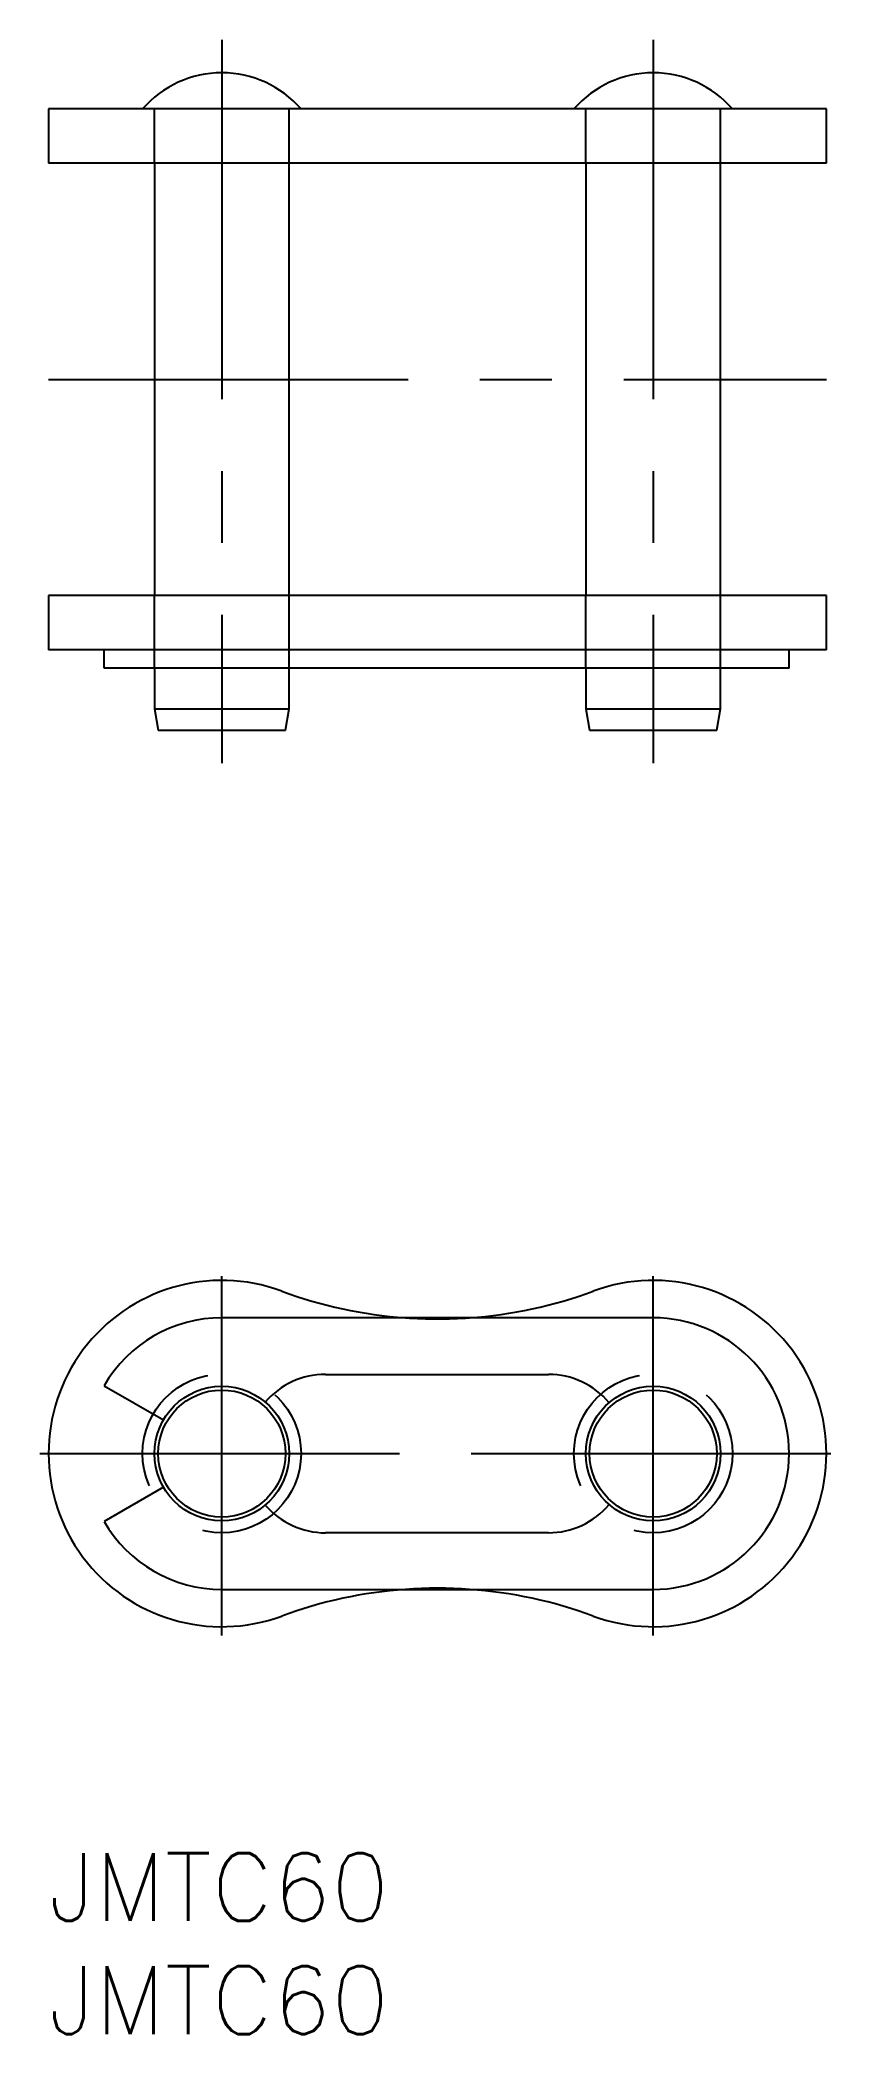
# Model space of a CAD drawing. Extents: x -0.4 to 34.7, y -8 to 80.1.
import ezdxf

# ---------------------------------------------------------------- set-up
doc = ezdxf.new("R2010")
doc.units = 0
doc.header["$LTSCALE"] = 0.5
doc.linetypes.add('CENTER', pattern=[50.8, 31.75, -6.35, 6.35, -6.35])
doc.linetypes.add('DASHED', pattern=[19.05, 12.7, -6.35])
for name, color, linetype in [('MSM_CENTER', 1, 'CENTER'), ('MSM_CONTINUOUS', 7, 'CONTINUOUS'), ('MSM_DASHED', 4, 'DASHED'), ('MSM_PART_NUMBER', 7, 'CONTINUOUS')]:
    doc.layers.add(name, color=color, linetype=linetype)
doc.styles.get("Standard").update_dxf_attribs({"font": 'txt.shx', "height": 3, "bigfont": 'bigfont.shx'})

# ---------------------------------------------------------------- blocks, each defined once
blk = doc.blocks.new('*U9')
at = {"layer": 'MSM_PART_NUMBER'}
blk.add_text('JMTC60', height=3, dxfattribs=at).set_placement((0, -3))
blk = doc.blocks.new('*U10')
at = {"layer": 'MSM_PART_NUMBER'}
blk.add_text('JMTC60', height=3, dxfattribs=at).set_placement((0, -8))

msp = doc.modelspace()

# ---------------------------------------------------------------- linework, layer by layer
at = {"layer": 'MSM_CENTER'}
for p, q in [((7.65, 80.11), (7.65, 48.155)), ((26.7, 80.11), (26.7, 48.155)), ((0, 65.108), (34.35, 65.108)), ((7.65, 9.617), (7.65, 25.682)), ((26.7, 9.617), (26.7, 25.682)), ((-0.383, 17.65), (15.682, 17.65)), ((18.668, 17.65), (34.733, 17.65))]:
    msp.add_line(p, q, dxfattribs=at)
at = {"layer": 'MSM_CONTINUOUS'}
for p, q in [((0, 77.058), (0, 74.658)), ((34.35, 77.058), (0, 77.058)), ((34.35, 74.658), (34.35, 77.058)), ((34.35, 74.658), (0, 74.658)), ((4.675, 74.658), (4.675, 55.558)), ((10.625, 55.558), (10.625, 74.658)), ((23.725, 74.658), (23.725, 55.558)), ((29.675, 55.558), (29.675, 74.658)), ((0, 55.558), (0, 53.158)), ((34.35, 55.558), (0, 55.558)), ((34.35, 53.158), (34.35, 55.558)), ((34.35, 53.158), (0, 53.158)), ((2.454, 52.358), (2.454, 53.158)), ((32.7, 52.358), (32.7, 53.158)), ((32.7, 52.358), (2.454, 52.358)), ((4.675, 52.358), (4.675, 50.558)), ((10.625, 50.558), (10.625, 52.358)), ((23.725, 52.358), (23.725, 50.558)), ((29.675, 50.558), (29.675, 52.358)), ((4.675, 50.558), (4.843, 49.608)), ((4.675, 50.558), (10.625, 50.558)), ((10.457, 49.608), (10.625, 50.558)), ((23.725, 50.558), (23.893, 49.608)), ((23.725, 50.558), (29.675, 50.558)), ((29.507, 49.608), (29.675, 50.558)), ((4.843, 49.608), (10.457, 49.608)), ((23.893, 49.608), (29.507, 49.608)), ((26.7, 23.65), (7.65, 23.65)), ((12.23, 21.15), (22.07, 21.15)), ((2.454, 20.65), (5.074, 19.137)), ((5.074, 16.162), (2.454, 14.65)), ((22.07, 14.15), (12.23, 14.15)), ((7.65, 11.65), (26.7, 11.65))]:
    msp.add_line(p, q, dxfattribs=at)
for centre, radius in [((7.65, 17.65), 2.975), ((7.65, 17.65), 2.807), ((26.7, 17.65), 2.975), ((26.7, 17.65), 2.807)]:
    msp.add_circle(centre, radius, dxfattribs=at)
for centre, radius, start, end in [((7.65, 74.03), 4.628, 40.86566, 139.13434), ((26.7, 74.03), 4.628, 40.86566, 139.13434), ((7.65, 17.65), 7.65, 69.76108, 290.23893), ((17.175, 43.484), 19.884, 249.76108, 265.93596), ((17.175, 43.484), 19.884, 274.06404, 290.23892), ((26.7, 17.65), 7.65, 249.76108, 110.23892), ((7.65, 17.65), 6, 90, 150), ((26.7, 17.65), 6, 270, 90), ((12.23, 17.65), 3.5, 90, 139.49218), ((22.07, 17.65), 3.5, 39.97586, 90), ((12.23, 17.65), 3.5, 220.50782, 270), ((22.07, 17.65), 3.5, 270, 320.02414), ((7.65, 17.65), 6, 210, 270), ((17.175, -8.184), 19.884, 94.06404, 110.23892), ((17.175, -8.184), 19.884, 69.76108, 85.93596)]:
    msp.add_arc(centre, radius, start, end, dxfattribs=at)
at = {"layer": 'MSM_DASHED'}
for p, q in [((4.675, 74.658), (4.675, 77.058)), ((10.625, 74.658), (10.625, 77.058)), ((23.725, 74.658), (23.725, 77.058)), ((29.675, 74.658), (29.675, 77.058)), ((4.675, 52.358), (4.675, 55.558)), ((10.625, 52.358), (10.625, 55.558)), ((23.725, 52.358), (23.725, 55.558)), ((29.675, 52.358), (29.675, 55.558))]:
    msp.add_line(p, q, dxfattribs=at)
for centre in [(7.65, 17.65), (26.7, 17.65)]:
    msp.add_circle(centre, 3.5, dxfattribs=at)
for centre, start, end in [((17.175, 43.484), 265.93596, 274.06404), ((17.175, -8.184), 85.93596, 94.06404)]:
    msp.add_arc(centre, 19.884, start, end, dxfattribs=at)

# ---------------------------------------------------------------- block references
at = {"layer": 'MSM_CONTINUOUS'}
for name in ['*U9', '*U10']:
    msp.add_blockref(name, (0, 0), dxfattribs=at)

doc.saveas('drawing.dxf')
